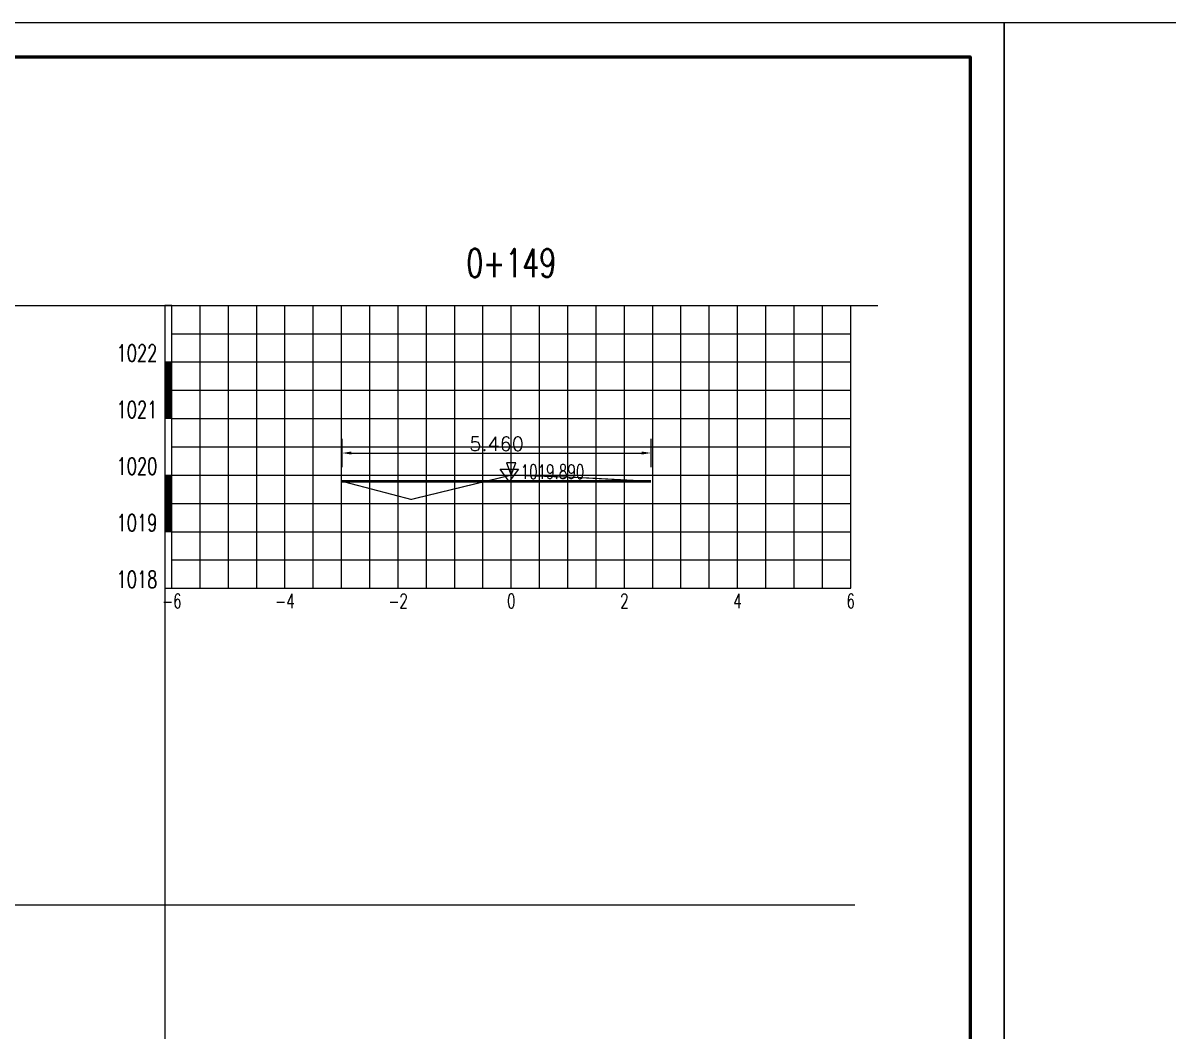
# Model space of a CAD drawing. Extents: x 695776 to 1250176, y 4443437 to 9025597.
# Drawn here: x 732217 to 752460, y 4500660 to 4518480 of the extents above; entities that cross this region are included whole.
import ezdxf
from ezdxf.enums import TextEntityAlignment as Align

# ---------------------------------------------------------------- set-up
doc = ezdxf.new("R2010")
doc.units = 0
doc.header["$LTSCALE"] = 0.5
doc.header["$PDSIZE"] = 0.2
doc.linetypes.add('ACAD_ISO07W100', pattern=[3.5, 0.5, -3])
doc.linetypes.add('CENTER2', pattern=[28.575, 19.05, -3.175, 3.175, -3.175])
doc.layers.get('0').update_dxf_attribs({"linetype": 'CONTINUOUS'})
doc.layers.get('Defpoints').update_dxf_attribs({"linetype": 'CONTINUOUS'})
for name, color, linetype in [('KEDU', 7, 'CONTINUOUS'), ('MIGE', 4, 'ACAD_ISO07W100'), ('MIGE1', 11, 'CONTINUOUS'), ('SANJIAO', 212, 'CONTINUOUS'), ('SHEJI', 1, 'CONTINUOUS'), ('YUANSHI', 2, 'CONTINUOUS'), ('YUANSHI1', 73, 'CONTINUOUS'), ('ZHOUXIAN', 20, 'CENTER2'), ('图框', 7, 'CONTINUOUS'), ('辅助线', 3, 'CONTINUOUS')]:
    doc.layers.add(name, color=color, linetype=linetype)
doc.styles.get("Standard").update_dxf_attribs({"font": 'rs.shx', "bigfont": 'hztxt.shx'})
doc.dimstyles.get("Standard").update_dxf_attribs({"dimtxt": 0.18, "dimasz": 0.18, "dimexe": 0.18, "dimexo": 0.0625, "dimgap": 0.09, "dimtad": 0, "dimtih": 1, "dimtoh": 1, "dimdec": 4, "dimzin": 0, "dimdsep": 46, "dimtxsty": 'Standard', "dimcen": 0.09, "dimadec": 0, "dimazin": 0, "dimtfac": 1, "dimtdec": 4, "dimtofl": 0, "dimtmove": 0, "dimatfit": 3, "dimfxl": 0, "dimtolj": 1, "dimtzin": 0, "dimarcsym": 0})

# ---------------------------------------------------------------- blocks, each defined once
blk = doc.blocks.new('zhunghao')
blk.add_lwpolyline([(0, 0), (0.326, 0.863), (-0.326, 0.863), (0, 0)])
blk = doc.blocks.new('ele_sym08')
blk.add_line((0, 0), (5.597, 0))
blk.add_lwpolyline([(0.901, -0.002), (0.249, 0.861), (1.553, 0.861), (0.901, -0.002)])
at = {"width": 0.7}
blk.add_attdef('ELEVAT', (1.703, 0.181), '', height=1, dxfattribs=at)
blk = doc.blocks.new('*D761')
at = {"color": 0, "lineweight": -2}
for p, q in [((737860, 4510628), (737860, 4511128)), ((743320, 4510628), (743320, 4511128)), ((738022, 4510878), (743157, 4510878))]:
    blk.add_line(p, q, dxfattribs=at)
at = {"color": 0}
for points in [[(738022, 4510905), (738022, 4510851), (737860, 4510878)], [(743157, 4510905), (743157, 4510851), (743320, 4510878)]]:
    blk.add_solid(points, dxfattribs=at)
at = {"layer": 'Defpoints', "color": 0}
for p in [(743320, 4510878), (737860, 4510378), (743320, 4510378)]:
    blk.add_point(p, dxfattribs=at)
at = {"color": 0, "insert": (740590, 4511040), "char_height": 250, "attachment_point": 5}
blk.add_mtext('\\A1;5.460', dxfattribs=at)
blk = doc.blocks.new('bc1_100')
blk.add_lwpolyline([(0.064, 1), (-0.063, 1), (-0.063, 0), (0.064, 0)], close=True)
at = {"width": 0.7}
blk.add_attdef('BC', text='', height=0.3, dxfattribs=at).set_placement((-0.193, 0.007), align=Align.RIGHT)
blk = doc.blocks.new('bc0_100')
for p, q in [((-0.063, 1), (-0.063, 0)), ((0.063, 0), (0.063, 1))]:
    blk.add_line(p, q)
at = {"const_width": 0.126}
blk.add_lwpolyline([(0, 1), (0, 0)], dxfattribs=at)
at = {"width": 0.7}
blk.add_attdef('BC', text='', height=0.3, dxfattribs=at).set_placement((-0.193, 0.007), align=Align.RIGHT)

msp = doc.modelspace()

# ---------------------------------------------------------------- linework, layer by layer
at = {"layer": 'MIGE', "linetype": 'Continuous'}
for p, q in [((735349.5276, 4508487.6428), (735349.5276, 4513487.6428)), ((736349.5276, 4508487.6428), (736349.5276, 4513487.6428)), ((737349.5276, 4508487.6428), (737349.5276, 4513487.6428)), ((738349.5276, 4508487.6428), (738349.5276, 4513487.6428)), ((739349.5276, 4508487.6428), (739349.5276, 4513487.6428)), ((740349.5276, 4508487.6428), (740349.5276, 4513487.6428)), ((741349.5276, 4508487.6428), (741349.5276, 4513487.6428)), ((742349.5276, 4508487.6428), (742349.5276, 4513487.6428)), ((743349.5276, 4508487.6428), (743349.5276, 4513487.6428)), ((744349.5276, 4508487.6428), (744349.5276, 4513487.6428)), ((745349.5276, 4508487.6428), (745349.5276, 4513487.6428)), ((746349.5276, 4508487.6428), (746349.5276, 4513487.6428)), ((734849.5276, 4512987.6428), (746849.5276, 4512987.6428)), ((734849.5276, 4511987.6428), (746849.5276, 4511987.6428)), ((734849.5276, 4510987.6428), (746849.5276, 4510987.6428)), ((734849.5276, 4509987.6428), (746849.5276, 4509987.6428)), ((734849.5276, 4508987.6428), (746849.5276, 4508987.6428))]:
    msp.add_line(p, q, dxfattribs=at)
at = {"layer": 'MIGE1'}
for p, q in [((734849.5276, 4513487.6428), (746849.5276, 4513487.6428)), ((734849.5276, 4508487.6428), (734849.5276, 4513487.6428)), ((735849.5276, 4508487.6428), (735849.5276, 4513487.6428)), ((736849.5276, 4508487.6428), (736849.5276, 4513487.6428)), ((737849.5276, 4508487.6428), (737849.5276, 4513487.6428)), ((738849.5276, 4508487.6428), (738849.5276, 4513487.6428)), ((739849.5276, 4508487.6428), (739849.5276, 4513487.6428)), ((740849.5276, 4508487.6428), (740849.5276, 4513487.6428)), ((741849.5276, 4508487.6428), (741849.5276, 4513487.6428)), ((742849.5276, 4508487.6428), (742849.5276, 4513487.6428)), ((743849.5276, 4508487.6428), (743849.5276, 4513487.6428)), ((744849.5276, 4508487.6428), (744849.5276, 4513487.6428)), ((745849.5276, 4508487.6428), (745849.5276, 4513487.6428)), ((746849.5276, 4508487.6428), (746849.5276, 4513487.6428)), ((734849.5276, 4512487.6428), (746849.5276, 4512487.6428)), ((734849.5276, 4511487.6428), (746849.5276, 4511487.6428)), ((734849.5276, 4510487.6428), (746849.5276, 4510487.6428)), ((734849.5276, 4509487.6428), (746849.5276, 4509487.6428)), ((734849.5276, 4508487.6428), (746849.5276, 4508487.6428))]:
    msp.add_line(p, q, dxfattribs=at)
at = {"layer": 'SHEJI', "const_width": 50}
msp.add_lwpolyline([(737859.5276, 4510377.6428), (740396.7369, 4510377.6428), (740849.5276, 4510377.6428), (743319.5276, 4510377.6428)], dxfattribs=at)
at = {"layer": 'YUANSHI', "const_width": 20}
msp.add_lwpolyline([(740396.7369, 4510377.6428), (740849.5276, 4510487.6428), (741989.5276, 4510447.6428), (743319.5276, 4510377.6428)], dxfattribs=at)
at = {"layer": 'YUANSHI1', "const_width": 20}
msp.add_lwpolyline([(737859.5276, 4510377.6428), (739079.5276, 4510057.6428), (740396.7369, 4510377.6428)], dxfattribs=at)
at = {"layer": 'ZHOUXIAN'}
msp.add_line((740849.5276, 4509557.6428), (740849.5276, 4510987.6428), dxfattribs=at)
at = {"layer": '图框', "linetype": 'Continuous', "lineweight": -2, "flags": 128}
for points in [[(699164.3472, 4518480.4581), (699164.3472, 4482840.4581), (749564.3472, 4482840.4581), (749564.3472, 4518480.4581), (699164.3472, 4518480.4581)], [(749564.3377, 4518480.4591), (749564.3377, 4482840.4591), (799964.3377, 4482840.4591), (799964.3377, 4518480.4591), (749564.3377, 4518480.4591)]]:
    msp.add_lwpolyline(points, dxfattribs=at)
at = {"layer": '图框', "linetype": 'Continuous', "lineweight": 60, "flags": 128}
msp.add_lwpolyline([(702164.3472, 4517880.4581), (748964.3472, 4517880.4581), (748964.3472, 4483440.4581), (702164.3472, 4483440.4581), (702164.3472, 4517880.4581)], dxfattribs=at)
at = {"layer": '辅助线'}
for points in [[(704464.8113, 4513487.6428), (747330.3244, 4513487.6428)], [(734723.3321, 4513487.6428), (734723.3321, 4492810.2443)], [(704464.8113, 4502891.3781), (746920.1529, 4502891.3781)]]:
    msp.add_lwpolyline(points, dxfattribs=at)

# ---------------------------------------------------------------- block references
at = {"xscale": 250, "yscale": 250, "zscale": 250}
msp.add_blockref('ele_sym08', (740589.5276, 4510377.6428), dxfattribs=at).add_auto_attribs({'ELEVAT': '1019.890'})
at = {"layer": 'KEDU', "xscale": 1000, "yscale": 1000, "zscale": 1000}
for name, p, values in [('bc1_100', (734786.2796, 4512487.6428), {'BC': '1022'}), ('bc0_100', (734786.2796, 4511487.6428), {'BC': '1021'}), ('bc1_100', (734786.2796, 4510487.6428), {'BC': '1020'}), ('bc0_100', (734786.2796, 4509487.6428), {'BC': '1019'}), ('bc1_100', (734786.2796, 4508487.6428), {'BC': '1018'})]:
    msp.add_blockref(name, p, dxfattribs=at).add_auto_attribs(values)
at = {"layer": 'SANJIAO', "xscale": 250, "yscale": 250, "zscale": 250}
msp.add_blockref('zhunghao', (740849.5276, 4510487.6428), dxfattribs=at)

# ---------------------------------------------------------------- texts
at = {"width": 0.7}
msp.add_text('0+149', height=500, dxfattribs=at).set_placement((740849.5276, 4513987.6428), align=Align.CENTER)
at = {"layer": 'KEDU', "width": 0.7}
for s, p in [('-6', (734849.5276, 4508137.6428)), ('-4', (736849.5276, 4508137.6428)), ('-2', (738849.5276, 4508137.6428)), ('0', (740849.5276, 4508137.6428)), ('0', (740849.5276, 4508137.6428)), ('2', (742849.5276, 4508137.6428)), ('4', (744849.5276, 4508137.6428)), ('6', (746849.5276, 4508137.6428))]:
    msp.add_text(s, height=250, dxfattribs=at).set_placement(p, align=Align.CENTER)

# ---------------------------------------------------------------- dimensions: what is measured, and where the dimension line sits
dim = msp.add_linear_dim(base=(743319.5276, 4510877.6428), p1=(737859.5276, 4510377.6428), p2=(743319.5276, 4510377.6428), dimstyle='Standard', override={"dimtxt": 250, "dimasz": 162.5, "dimexe": 250, "dimexo": 250, "dimgap": 37.5, "dimtad": 1, "dimtih": 0, "dimtoh": 0, "dimdec": 3, "dimlfac": 0.001})
dim.commit()
dim.dimension.update_dxf_attribs({"geometry": '*D761', "text_midpoint": (740589.5276, 4511040.1428)})

doc.saveas('drawing.dxf')
